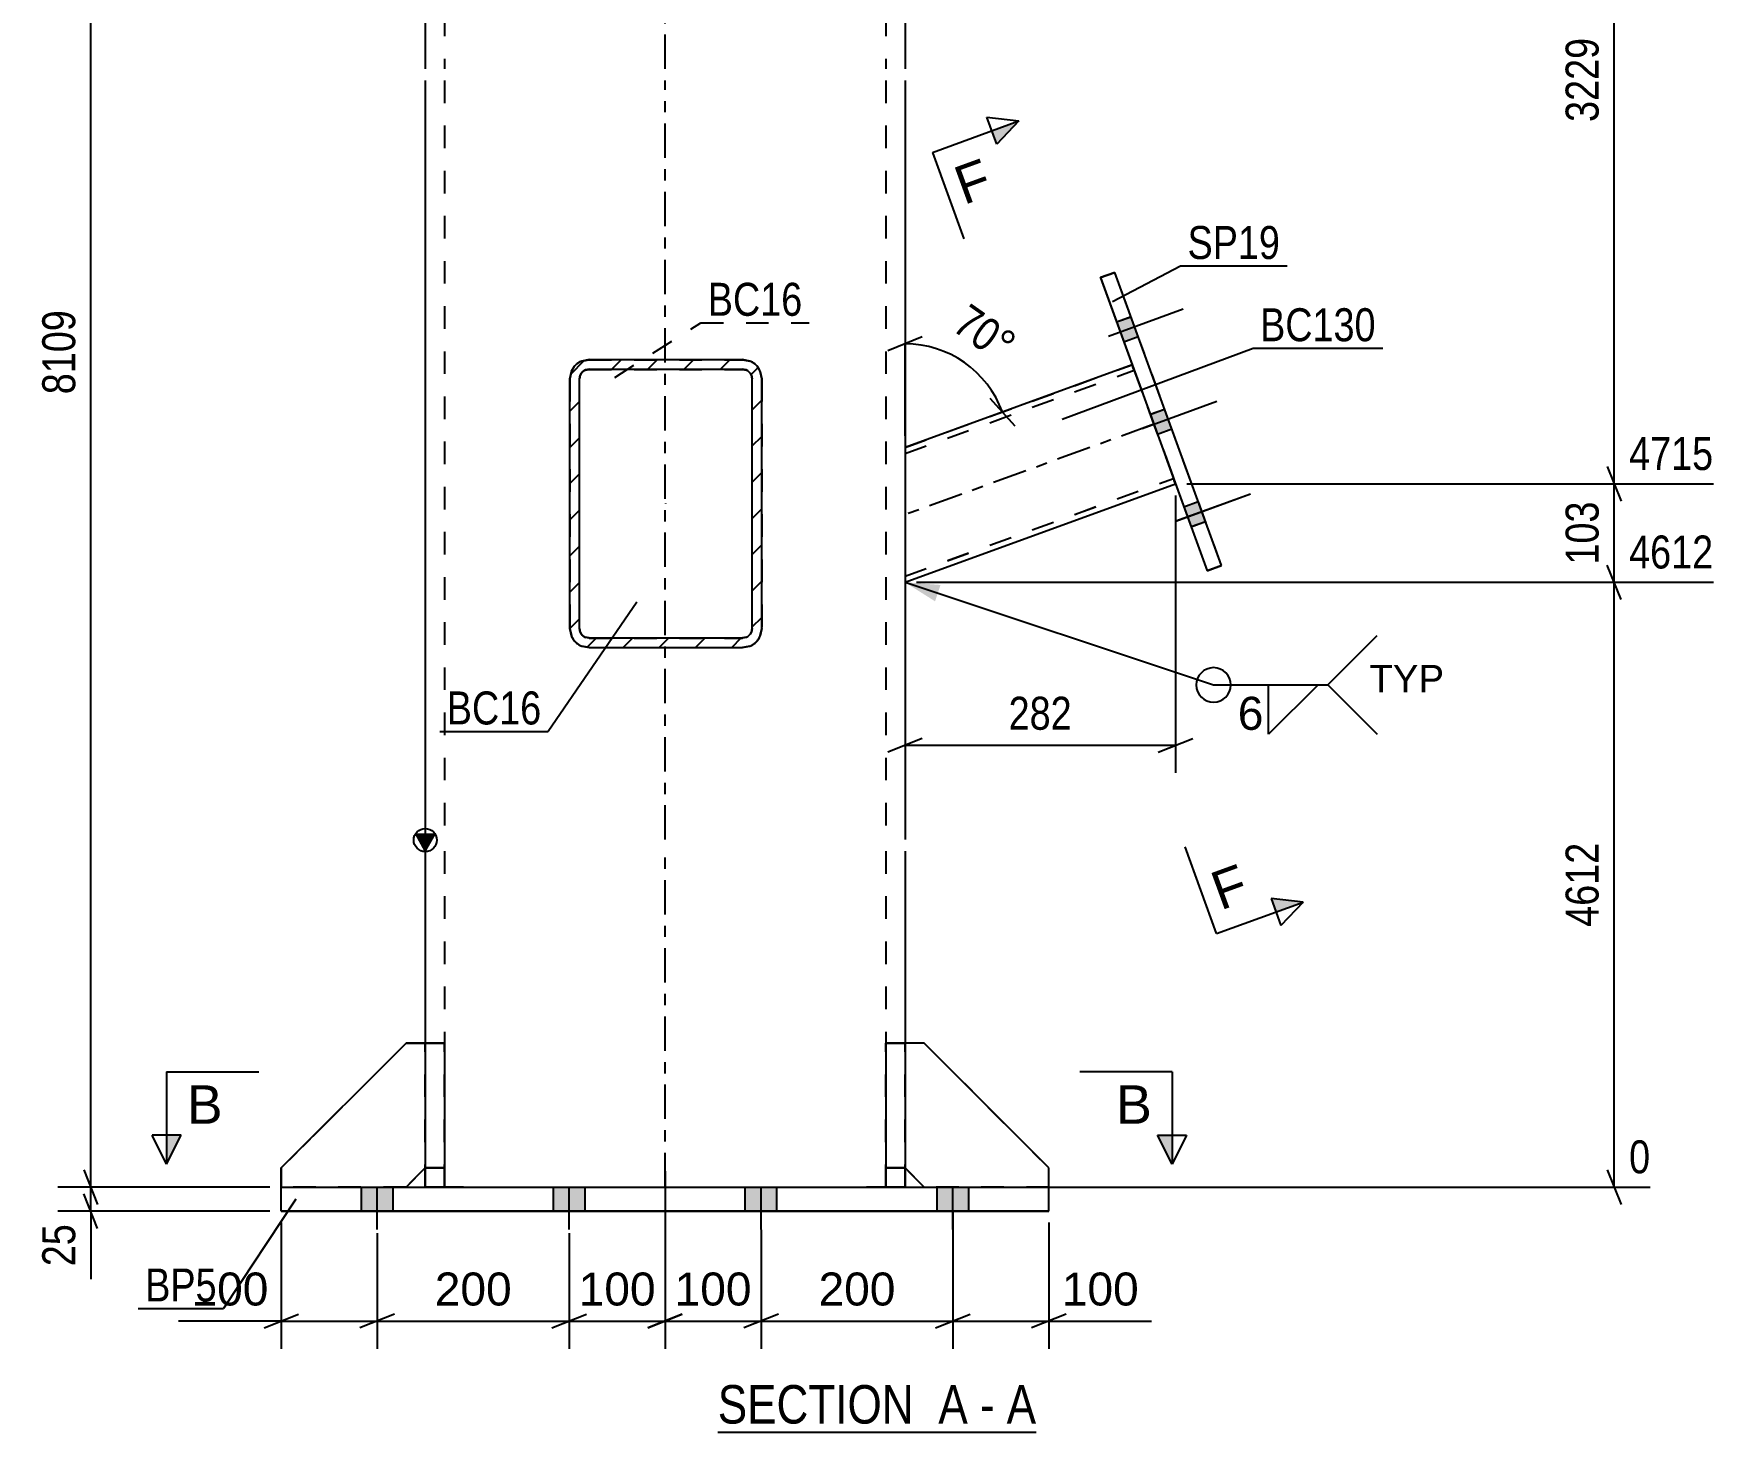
# Model space of a CAD drawing. Header units: millimetres. Extents: x -162 to 432, y -197 to 223.
# Drawn here: x 161.8 to 308.3, y -21.3 to 100.1 of the extents above; entities that cross this region are included whole.
import ezdxf

# ---------------------------------------------------------------- set-up
doc = ezdxf.new("R2010")
doc.units = ezdxf.units.MM
doc.linetypes.add('DXK_LINE_DOT2', pattern=[3.9198, 1.9599, -1.9599])
doc.linetypes.add('DXK_LINE_DOT3', pattern=[5.9187, 2.979, -0.9799, 0.9799, -0.9799])
doc.styles.add('Arial', font='ARIAL.TTF', dxfattribs={"height": 0.2})
doc.styles.add('Arial Narrow', font='ARIALN.TTF', dxfattribs={"height": 0.2})

# ---------------------------------------------------------------- blocks, each defined once
blk = doc.blocks.new('Unknown-284927994-17 - 2496')
at = {"color": 6, "linetype": 'Continuous'}
blk.add_line((221.23, -21.28), (248.88, -21.28), dxfattribs=at)
at = {"color": 0, "linetype": 'Continuous'}
for points in [[(239.34, -20.53), (239.34, -17.03), (221.23, -17.03), (221.23, -20.53)], [(242.95, -20.53), (242.95, -17.03), (240.39, -17.03), (240.39, -20.53)], [(245.27, -20.53), (245.27, -17.03), (244, -17.03), (244, -20.53)], [(248.88, -20.53), (248.88, -17.03), (246.32, -17.03), (246.32, -20.53)]]:
    blk.add_wipeout(points, dxfattribs=at)
at = {"color": 7, "linetype": 'Continuous', "style": 'Arial Narrow'}
for s, p in [('SECTION ', (221.23, -20.53)), ('A', (240.39, -20.53)), ('A', (246.32, -20.53)), ('-', (244, -20.53))]:
    blk.add_text(s, height=3.34, dxfattribs=at).set_placement(p)
blk = doc.blocks.new('Part-284927994-2654 - 2496')
at = {"color": 7, "linetype": 'DXK_LINE_DOT2'}
for p, q in [((210.05, 71.84), (209.41, 71.71)), ((210.05, 71.84), (223.38, 71.84)), ((210.05, 71.83), (210.05, 71.84)), ((223.38, 71.84), (223.38, 71.83)), ((224.02, 71.71), (223.38, 71.84)), ((208.51, 70.81), (208.38, 70.17)), ((209.22, 70.17), (209.28, 70.49)), ((209.28, 70.49), (209.28, 70.49)), ((209.73, 70.94), (210.05, 71)), ((210.05, 71), (210.05, 71)), ((210.05, 71), (223.38, 71)), ((223.38, 71), (223.38, 71)), ((223.38, 71), (223.7, 70.94)), ((224.15, 70.49), (224.15, 70.49)), ((224.15, 70.49), (224.22, 70.17)), ((225.05, 70.17), (224.92, 70.81)), ((208.38, 70.17), (208.38, 48.5)), ((209.22, 70.17), (209.22, 70.17)), ((209.22, 48.5), (209.22, 70.17)), ((224.22, 70.17), (224.22, 70.17)), ((224.22, 48.5), (224.22, 70.17)), ((225.05, 70.17), (225.05, 48.5)), ((208.38, 48.5), (208.51, 47.87)), ((209.22, 48.5), (209.22, 48.5)), ((209.28, 48.18), (209.22, 48.5)), ((224.22, 48.5), (224.15, 48.18)), ((224.22, 48.5), (224.22, 48.5)), ((224.92, 47.87), (225.05, 48.5)), ((208.51, 47.86), (208.51, 47.87)), ((209.41, 46.96), (210.05, 46.84)), ((210.05, 47.67), (209.73, 47.73)), ((210.05, 47.67), (210.05, 47.67)), ((210.05, 47.67), (223.38, 47.67)), ((223.7, 47.73), (223.38, 47.67)), ((223.38, 47.67), (223.38, 47.67)), ((223.38, 46.84), (224.02, 46.96)), ((224.92, 47.86), (224.92, 47.87)), ((210.05, 46.84), (223.38, 46.84)), ((210.05, 46.83), (210.05, 46.84)), ((223.38, 46.83), (223.38, 46.84))]:
    blk.add_line(p, q, dxfattribs=at)
at = {"color": 7, "linetype": 'DXK_LINE_DOT3'}
blk.add_line((216.72, 59.33), (216.72, 59.34), dxfattribs=at)
at = {"color": 7, "linetype": 'DXK_LINE_DOT2'}
for centre, radius, start, end in [((210.05, 70.17), 1.67, 112.5, 157.5), ((210.05, 70.17), 0.833, 112.5, 157.5), ((223.38, 70.17), 0.833, 22.5, 67.5), ((223.38, 70.17), 1.67, 22.5, 67.5), ((210.05, 48.5), 1.67, 202.5, 247.5), ((210.05, 48.5), 0.833, 202.5, 247.5), ((223.38, 48.5), 0.833, 292.5, 337.5), ((223.38, 48.5), 1.67, 292.5, 337.5)]:
    blk.add_arc(centre, radius, start, end, dxfattribs=at)
blk = doc.blocks.new('Part-284927994-2578 - 2496')
at = {"color": 2, "linetype": 'Continuous'}
for p, q in [((257.22, 71.4), (237.49, 64.22)), ((237.49, 52.51), (260.98, 61.06)), ((237.49, 52.51), (260.98, 61.06))]:
    blk.add_line(p, q, dxfattribs=at)
at = {"color": 7, "linetype": 'DXK_LINE_DOT2'}
for p, q in [((237.49, 64.22), (257.22, 71.4)), ((237.49, 63.69), (257.39, 70.93)), ((237.49, 63.69), (257.39, 70.93)), ((257.22, 71.4), (257.22, 71.4)), ((257.22, 71.4), (257.24, 71.33)), ((257.24, 71.33), (257.22, 71.4)), ((257.24, 71.33), (257.32, 71.13)), ((257.32, 71.12), (257.24, 71.33)), ((257.32, 71.13), (257.43, 70.82)), ((257.39, 70.93), (257.32, 71.12)), ((257.39, 70.93), (260.8, 61.57)), ((257.39, 70.93), (257.39, 70.93)), ((257.4, 70.9), (257.39, 70.93)), ((257.39, 70.93), (257.4, 70.89)), ((257.44, 70.79), (257.4, 70.9)), ((257.4, 70.89), (257.44, 70.79)), ((257.43, 70.82), (260.77, 61.64)), ((257.44, 70.79), (260.76, 61.67)), ((257.44, 70.79), (257.49, 70.64)), ((257.49, 70.64), (260.76, 61.67)), ((237.49, 64.22), (237.49, 52.51)), ((237.49, 53.04), (260.81, 61.53)), ((237.49, 53.05), (260.81, 61.53)), ((260.76, 61.67), (260.8, 61.57)), ((260.8, 61.57), (260.76, 61.67)), ((260.77, 61.64), (260.88, 61.34)), ((260.8, 61.57), (260.81, 61.53)), ((260.81, 61.53), (260.8, 61.57)), ((260.88, 61.34), (260.8, 61.57)), ((260.81, 61.53), (260.81, 61.53)), ((260.88, 61.34), (260.95, 61.14)), ((260.95, 61.13), (260.88, 61.34)), ((260.95, 61.14), (260.98, 61.06)), ((260.98, 61.06), (260.95, 61.13)), ((260.98, 61.06), (260.98, 61.06))]:
    blk.add_line(p, q, dxfattribs=at)
at = {"color": 7, "linetype": 'DXK_LINE_DOT3'}
blk.add_line((259.1, 66.23), (237.49, 58.37), dxfattribs=at)
blk = doc.blocks.new('Part-284927994-2519 - 2496')
at = {"linetype": 'Continuous'}
h = blk.add_hatch(dxfattribs=at)
h.set_pattern_fill('', scale=0.7, style=0, pattern_type=0)
h.set_pattern_definition([(45, (208.3834, 48.513), (-1.57154, 1.57154), [])])
h.paths.add_polyline_path([(208.38, 70.18), (208.38, 48.51), (208.51, 47.88), (208.87, 47.33), (209.41, 46.97), (210.05, 46.85), (223.38, 46.85), (224.02, 46.97), (224.56, 47.33), (224.92, 47.88), (225.05, 48.51), (225.05, 70.18), (224.92, 70.82), (224.56, 71.36), (224.02, 71.72), (223.38, 71.85), (210.05, 71.85), (209.41, 71.72), (208.87, 71.36), (208.51, 70.82)])
h.paths.add_polyline_path([(209.46, 70.77), (209.73, 70.95), (210.05, 71.01), (223.38, 71.01), (223.7, 70.95), (223.97, 70.77), (224.15, 70.5), (224.22, 70.18), (224.22, 48.51), (224.15, 48.19), (223.97, 47.92), (223.7, 47.74), (223.38, 47.68), (210.05, 47.68), (209.73, 47.74), (209.46, 47.92), (209.28, 48.19), (209.22, 48.51), (209.22, 70.18), (209.28, 70.5)])
at = {"color": 2, "linetype": 'Continuous'}
for p, q in [((210.05, 71.85), (209.41, 71.72)), ((210.05, 71.85), (223.38, 71.85)), ((224.02, 71.72), (223.38, 71.85)), ((208.51, 70.82), (208.38, 70.18)), ((209.22, 70.18), (209.28, 70.5)), ((210.05, 71.01), (209.73, 70.95)), ((209.73, 70.95), (210.05, 71.01)), ((210.05, 71.01), (210.05, 71.01)), ((210.05, 71.01), (223.38, 71.01)), ((210.05, 71.01), (223.38, 71.01)), ((223.38, 71.01), (223.38, 71.01)), ((223.7, 70.95), (223.38, 71.01)), ((223.38, 71.01), (223.7, 70.95)), ((224.15, 70.5), (224.22, 70.18)), ((225.05, 70.18), (224.92, 70.82)), ((208.38, 48.51), (208.38, 70.18)), ((209.22, 48.51), (209.22, 70.18)), ((224.22, 48.51), (224.22, 70.18)), ((225.05, 48.51), (225.05, 70.18)), ((208.38, 48.51), (208.51, 47.88)), ((209.28, 48.19), (209.22, 48.51)), ((224.22, 48.51), (224.15, 48.19)), ((224.92, 47.88), (225.05, 48.51)), ((210.05, 46.84), (209.41, 46.97)), ((209.41, 46.97), (210.05, 46.85)), ((210.05, 47.68), (209.73, 47.74)), ((210.05, 47.68), (223.38, 47.68)), ((223.7, 47.74), (223.38, 47.68)), ((224.02, 46.97), (223.38, 46.84)), ((223.38, 46.85), (224.02, 46.97)), ((210.05, 46.84), (210.05, 46.85)), ((210.05, 46.85), (223.38, 46.85)), ((210.05, 46.84), (223.38, 46.84)), ((223.38, 46.84), (223.38, 46.85))]:
    blk.add_line(p, q, dxfattribs=at)
at = {"color": 7, "linetype": 'DXK_LINE_DOT2'}
for p, q in [((209.41, 71.72), (210.05, 71.84)), ((210.05, 71.84), (210.05, 71.85)), ((210.05, 71.84), (223.38, 71.84)), ((223.38, 71.84), (223.38, 71.85)), ((223.38, 71.84), (224.02, 71.72)), ((208.38, 70.18), (208.51, 70.81)), ((209.28, 70.5), (209.22, 70.18)), ((209.28, 70.5), (209.28, 70.5)), ((224.15, 70.5), (224.15, 70.5)), ((224.22, 70.18), (224.15, 70.5)), ((224.92, 70.81), (225.05, 70.18)), ((208.38, 70.18), (208.38, 48.51)), ((209.22, 70.18), (209.22, 70.18)), ((209.22, 48.51), (209.22, 70.18)), ((224.22, 70.18), (224.22, 70.18)), ((224.22, 48.51), (224.22, 70.18)), ((225.05, 70.18), (225.05, 48.51)), ((208.51, 47.87), (208.38, 48.51)), ((209.22, 48.51), (209.22, 48.51)), ((209.22, 48.51), (209.28, 48.19)), ((224.15, 48.19), (224.22, 48.51)), ((224.22, 48.51), (224.22, 48.51)), ((225.05, 48.51), (224.92, 47.87)), ((225.05, 48.51), (225.05, 48.51)), ((208.51, 47.87), (208.51, 47.88)), ((209.73, 47.74), (210.05, 47.68)), ((210.05, 47.68), (210.05, 47.68)), ((210.05, 47.68), (223.38, 47.68)), ((223.38, 47.68), (223.7, 47.74)), ((223.38, 47.68), (223.38, 47.68)), ((224.92, 47.87), (224.92, 47.88))]:
    blk.add_line(p, q, dxfattribs=at)
at = {"color": 7, "linetype": 'DXK_LINE_DOT3'}
blk.add_line((216.72, 59.34), (216.72, 59.35), dxfattribs=at)
at = {"color": 7, "linetype": 'DXK_LINE_DOT2'}
for centre, radius, start, end in [((210.05, 70.18), 1.67, 112.5, 157.5), ((223.38, 70.18), 1.67, 22.5, 67.5), ((210.05, 48.51), 0.833, 202.5, 247.5), ((223.38, 48.51), 0.833, 292.5, 337.5)]:
    blk.add_arc(centre, radius, start, end, dxfattribs=at)
at = {"color": 2, "linetype": 'Continuous'}
for centre, radius, start, end in [((210.05, 70.18), 1.67, 112.5, 157.5), ((210.05, 70.18), 0.833, 112.5, 157.5), ((210.05, 70.18), 0.833, 112.5, 157.5), ((223.38, 70.18), 0.833, 22.5, 67.5), ((223.38, 70.18), 0.833, 22.5, 67.5), ((223.38, 70.18), 1.67, 22.5, 67.5), ((210.05, 48.51), 1.67, 202.5, 247.5), ((210.05, 48.51), 1.67, 202.5, 247.5), ((210.05, 48.51), 0.833, 202.5, 247.5), ((223.38, 48.51), 0.833, 292.5, 337.5), ((223.38, 48.51), 1.67, 292.5, 337.5), ((223.38, 48.51), 1.67, 292.5, 337.5)]:
    blk.add_arc(centre, radius, start, end, dxfattribs=at)
blk = doc.blocks.new('Part-284927994-2545 - 2496')
at = {"linetype": 'Continuous'}
blk.add_hatch(color=2, dxfattribs=at).paths.add_polyline_path([(195.82, 29.23), (195.02, 30.63), (196.62, 30.63)])
at = {"color": 2, "linetype": 'Continuous'}
for p, q in [((195.82, 145), (195.82, 97.08)), ((195.82, 145), (196.07, 145)), ((196.07, 145), (196.24, 145)), ((197.63, 145), (197.88, 145)), ((197.88, 145), (199.15, 145)), ((199.15, 145), (234.15, 145)), ((234.15, 145), (235.43, 145)), ((235.67, 145), (235.43, 145)), ((237.23, 145), (237.07, 145)), ((237.23, 145), (237.49, 145)), ((237.49, 145), (237.49, 97.08)), ((195.82, 96.08), (195.82, 30.17)), ((237.49, 96.08), (237.49, 30.17)), ((195.82, 29.23), (195.02, 30.63)), ((195.02, 30.63), (196.62, 30.63)), ((196.62, 30.63), (195.82, 29.23)), ((195.82, 29.17), (195.82, 12.5)), ((237.49, 29.17), (237.49, 12.5))]:
    blk.add_line(p, q, dxfattribs=at)
at = {"color": 7, "linetype": 'DXK_LINE_DOT2'}
for p, q in [((196.07, 144.99), (195.82, 144.99)), ((196.8, 144.99), (196.07, 144.99)), ((196.24, 145), (196.8, 145)), ((196.8, 145), (197.63, 145)), ((197.88, 144.99), (196.8, 144.99)), ((197.49, 145), (197.49, 97.08)), ((197.61, 145), (197.49, 145)), ((197.49, 144.99), (197.61, 144.99)), ((197.98, 145), (197.61, 145)), ((197.61, 144.99), (197.98, 144.99)), ((199.15, 144.99), (197.88, 144.99)), ((198.52, 145), (197.98, 145)), ((197.98, 144.99), (198.52, 144.99)), ((199.15, 145), (198.52, 145)), ((198.52, 144.99), (199.15, 144.99)), ((199.15, 145), (234.15, 145)), ((199.15, 144.99), (234.15, 144.99)), ((199.15, 144.99), (234.15, 144.99)), ((234.79, 145), (234.15, 145)), ((234.15, 144.99), (234.79, 144.99)), ((235.43, 144.99), (234.15, 144.99)), ((235.33, 145), (234.79, 145)), ((234.79, 144.99), (235.33, 144.99)), ((235.69, 145), (235.33, 145)), ((235.33, 144.99), (235.69, 144.99)), ((236.51, 144.99), (235.43, 144.99)), ((236.51, 145), (235.67, 145)), ((235.82, 145), (235.69, 145)), ((235.69, 144.99), (235.82, 144.99)), ((235.82, 145), (235.82, 97.08)), ((237.07, 145), (236.51, 145)), ((237.23, 144.99), (236.51, 144.99)), ((237.49, 144.99), (237.23, 144.99)), ((197.49, 96.08), (197.49, 30.17)), ((235.82, 96.08), (235.82, 30.17)), ((197.49, 29.17), (197.49, -0.01)), ((235.82, 29.17), (235.82, -0.01)), ((195.82, 12.5), (195.82, -0.01)), ((237.49, 12.5), (237.49, -0.01)), ((199.15, 0), (197.88, 0)), ((199.15, 0), (234.15, 0)), ((235.43, 0), (234.15, 0)), ((195.82, -0.01), (195.82, 0)), ((196.07, 0), (195.82, 0)), ((195.82, -0.01), (196.07, -0.01)), ((196.8, 0), (196.07, 0)), ((196.07, -0.01), (196.8, -0.01)), ((197.88, 0), (196.8, 0)), ((196.8, -0.01), (197.88, -0.01)), ((197.49, -0.01), (197.49, 0)), ((197.49, 0), (197.61, 0)), ((197.61, -0.01), (197.49, -0.01)), ((197.61, 0), (197.98, 0)), ((197.98, -0.01), (197.61, -0.01)), ((197.88, -0.01), (199.15, -0.01)), ((197.98, 0), (198.52, 0)), ((198.52, -0.01), (197.98, -0.01)), ((198.52, 0), (199.15, 0)), ((199.15, -0.01), (198.52, -0.01)), ((199.15, 0), (234.15, 0)), ((199.15, -0.01), (234.15, -0.01)), ((199.15, -0.01), (234.15, -0.01)), ((234.15, 0), (234.79, 0)), ((234.79, -0.01), (234.15, -0.01)), ((234.15, -0.01), (235.43, -0.01)), ((234.79, 0), (235.33, 0)), ((235.33, -0.01), (234.79, -0.01)), ((235.33, 0), (235.69, 0)), ((235.69, -0.01), (235.33, -0.01)), ((236.51, 0), (235.43, 0)), ((235.43, -0.01), (236.51, -0.01)), ((235.69, 0), (235.82, 0)), ((235.82, -0.01), (235.69, -0.01)), ((235.82, -0.01), (235.82, 0)), ((237.23, 0), (236.51, 0)), ((236.51, -0.01), (237.23, -0.01)), ((237.49, 0), (237.23, 0)), ((237.23, -0.01), (237.49, -0.01)), ((237.49, -0.01), (237.49, 0))]:
    blk.add_line(p, q, dxfattribs=at)
at = {"color": 7, "linetype": 'DXK_LINE_DOT3'}
for p, q in [((216.65, 97.08), (216.65, 145)), ((216.65, 30.17), (216.65, 96.08)), ((216.65, 0), (216.65, 29.17))]:
    blk.add_line(p, q, dxfattribs=at)
at = {"color": 2, "linetype": 'Continuous'}
blk.add_circle((195.82, 30.13), 1, dxfattribs=at)
blk = doc.blocks.new('Part-284927994-2521 - 2496')
at = {"color": 2, "linetype": 'Continuous'}
for p, q in [((235.82, 12.5), (235.82, 12.5)), ((237.49, 12.5), (235.82, 12.5)), ((235.82, 12.5), (235.82, 0)), ((237.49, 12.5), (237.49, 12.5)), ((237.49, 12.5), (237.49, 0)), ((237.49, 1.67), (235.82, 1.67)), ((235.82, 0), (237.49, 0))]:
    blk.add_line(p, q, dxfattribs=at)
at = {"color": 7, "linetype": 'DXK_LINE_DOT2'}
for p, q in [((235.82, 12.5), (237.49, 12.5)), ((235.82, 1.67), (237.49, 1.67)), ((235.82, 1.67), (235.82, 0)), ((237.49, 1.67), (237.49, 0)), ((237.49, 0), (235.82, 0)), ((235.82, 0), (235.82, 0)), ((237.49, 0), (237.49, 0))]:
    blk.add_line(p, q, dxfattribs=at)
blk = doc.blocks.new('Part-284927994-2588 - 2496')
at = {"color": 2, "linetype": 'Continuous'}
for p, q in [((195.82, 12.5), (195.82, 12.5)), ((197.49, 12.5), (195.82, 12.5)), ((195.82, 12.5), (195.82, 0)), ((197.49, 12.5), (197.49, 12.5)), ((197.49, 12.5), (197.49, 0)), ((197.49, 1.67), (195.82, 1.67)), ((195.82, 0), (197.49, 0))]:
    blk.add_line(p, q, dxfattribs=at)
at = {"color": 7, "linetype": 'DXK_LINE_DOT2'}
for p, q in [((195.82, 12.5), (197.49, 12.5)), ((195.82, 1.67), (197.49, 1.67)), ((195.82, 1.67), (195.82, 0)), ((197.49, 1.67), (197.49, 0)), ((197.49, 0), (195.82, 0)), ((195.82, 0), (195.82, 0)), ((197.49, 0), (197.49, 0))]:
    blk.add_line(p, q, dxfattribs=at)
blk = doc.blocks.new('Part-284927994-2550 - 2496')
at = {"color": 2, "linetype": 'Continuous'}
for p, q in [((183.32, -2.09), (183.32, 0)), ((183.32, 0), (249.99, 0)), ((249.99, -2.09), (249.99, 0)), ((183.32, -2.08), (183.32, -2.09)), ((249.99, -2.08), (183.32, -2.08)), ((183.32, -2.09), (249.99, -2.09)), ((249.99, -2.08), (249.99, -2.09))]:
    blk.add_line(p, q, dxfattribs=at)
at = {"color": 7, "linetype": 'DXK_LINE_DOT2'}
blk.add_line((183.32, -0.01), (249.99, -0.01), dxfattribs=at)
blk = doc.blocks.new('Part-284927994-2551 - 2496')
at = {"color": 7, "linetype": 'DXK_LINE_DOT2'}
for p, q in [((195.82, -0.01), (195.82, 12.49)), ((197.49, 12.49), (195.82, 12.49)), ((195.82, 12.49), (197.49, 12.49)), ((197.49, -0.01), (197.49, 12.49)), ((195.82, 1.66), (197.49, 1.66)), ((197.49, 1.66), (195.82, 1.66)), ((195.82, -0.01), (195.82, -0.01)), ((195.82, -0.01), (197.49, -0.01)), ((195.82, -0.01), (197.49, -0.01)), ((197.49, -0.01), (197.49, -0.01))]:
    blk.add_line(p, q, dxfattribs=at)
blk = doc.blocks.new('Part-284927994-2558 - 2496')
at = {"color": 2, "linetype": 'Continuous'}
for p, q in [((255.72, 79.42), (254.47, 78.96)), ((264.98, 53.97), (255.72, 79.42)), ((254.47, 78.96), (263.73, 53.51)), ((254.47, 78.96), (254.47, 78.95)), ((254.47, 78.95), (254.47, 78.96)), ((254.47, 78.95), (257.22, 71.4)), ((260.98, 61.06), (263.73, 53.5)), ((263.73, 53.51), (264.98, 53.97)), ((264.98, 53.96), (263.73, 53.5)), ((263.73, 53.51), (263.73, 53.5)), ((264.98, 53.97), (264.98, 53.96)), ((264.98, 53.96), (264.98, 53.97))]:
    blk.add_line(p, q, dxfattribs=at)
at = {"color": 7, "linetype": 'DXK_LINE_DOT2'}
for p, q in [((254.47, 78.96), (255.72, 79.41)), ((255.72, 79.41), (255.72, 79.42)), ((264.98, 53.97), (255.72, 79.41)), ((257.22, 71.4), (260.98, 61.06))]:
    blk.add_line(p, q, dxfattribs=at)
blk = doc.blocks.new('Part-284927994-2585 - 2496')
at = {"color": 7, "linetype": 'DXK_LINE_DOT2'}
for p, q in [((183.32, 1.66), (194.15, 12.49)), ((194.15, 12.49), (183.32, 1.66)), ((194.15, 12.49), (195.82, 12.49)), ((194.15, 12.49), (194.15, 12.49)), ((195.82, 12.49), (194.15, 12.49)), ((195.82, 12.49), (195.82, 1.66)), ((183.32, -0.01), (183.32, 1.66)), ((195.82, 1.66), (194.15, -0.01)), ((194.15, -0.01), (194.16, 0)), ((194.15, -0.01), (183.32, -0.01)), ((183.32, -0.01), (194.15, -0.01)), ((194.15, -0.01), (194.15, -0.01))]:
    blk.add_line(p, q, dxfattribs=at)
at = {"color": 2, "linetype": 'Continuous'}
blk.add_line((194.16, 0), (195.82, 1.66), dxfattribs=at)
blk = doc.blocks.new('Part-284927994-2586 - 2496')
at = {"color": 7, "linetype": 'DXK_LINE_DOT2'}
for p, q in [((235.82, -0.01), (235.82, 12.49)), ((237.49, 12.49), (235.82, 12.49)), ((237.49, 12.49), (235.82, 12.49)), ((237.49, -0.01), (237.49, 12.49)), ((237.49, 1.66), (235.82, 1.66)), ((237.49, 1.66), (235.82, 1.66)), ((235.82, -0.01), (235.82, -0.01)), ((235.82, -0.01), (237.49, -0.01)), ((235.82, -0.01), (237.49, -0.01)), ((237.49, -0.01), (237.49, -0.01))]:
    blk.add_line(p, q, dxfattribs=at)
blk = doc.blocks.new('Part-284927994-2587 - 2496')
at = {"color": 7, "linetype": 'DXK_LINE_DOT2'}
for p, q in [((239.15, 12.49), (237.49, 12.49)), ((237.49, 12.49), (237.49, 1.66)), ((239.15, 12.49), (237.49, 12.49)), ((249.99, 1.66), (239.15, 12.49)), ((239.15, 12.49), (239.15, 12.49)), ((239.15, 12.49), (249.99, 1.66)), ((239.15, -0.01), (237.49, 1.66)), ((249.99, -0.01), (249.99, 1.66)), ((239.15, -0.01), (239.14, 0)), ((249.99, -0.01), (249.99, 0)), ((239.15, -0.01), (249.99, -0.01)), ((239.15, -0.01), (239.15, -0.01)), ((239.15, -0.01), (249.99, -0.01))]:
    blk.add_line(p, q, dxfattribs=at)
at = {"color": 2, "linetype": 'Continuous'}
blk.add_line((239.14, 0), (237.49, 1.66), dxfattribs=at)
blk = doc.blocks.new('Part-284927994-2589 - 2496')
at = {"color": 2, "linetype": 'Continuous'}
for p, q in [((194.15, 12.5), (183.32, 1.67)), ((194.15, 12.5), (194.15, 12.5)), ((195.82, 12.5), (194.15, 12.5)), ((183.32, 1.67), (183.32, 1.67)), ((183.32, 1.67), (183.32, 0)), ((194.16, 0), (195.82, 1.67))]:
    blk.add_line(p, q, dxfattribs=at)
at = {"color": 7, "linetype": 'DXK_LINE_DOT2'}
for p, q in [((183.32, 1.67), (194.15, 12.5)), ((194.15, 12.5), (195.82, 12.5)), ((195.82, 12.5), (195.82, 1.67)), ((195.82, 1.67), (194.15, 0)), ((183.32, 0), (194.15, 0)), ((183.32, 0), (183.32, 0)), ((194.15, 0), (194.15, 0)), ((194.15, 0), (194.16, 0)), ((194.15, 0), (183.32, 0))]:
    blk.add_line(p, q, dxfattribs=at)
blk = doc.blocks.new('Bolt-284927994-2596 - 2496')
at = {"linetype": 'Continuous'}
for points in [[(190.28, -2.08), (193.03, -2.08), (193.03, 0), (190.28, 0)], [(206.95, -2.08), (209.7, -2.08), (209.7, 0), (206.95, 0)], [(223.61, -2.08), (226.36, -2.08), (226.36, 0), (223.61, 0)], [(240.28, -2.08), (243.03, -2.08), (243.03, 0), (240.28, 0)], [(190.28, -2.09), (193.03, -2.09), (193.03, 0), (190.28, 0)], [(190.28, -2.09), (193.03, -2.09), (193.03, -0.01), (190.28, -0.01)], [(190.28, -2.09), (193.03, -2.09), (193.03, -0.01), (190.28, -0.01)], [(206.95, -2.09), (209.7, -2.09), (209.7, -0.01), (206.95, -0.01)], [(223.61, -2.09), (226.36, -2.09), (226.36, -0.01), (223.61, -0.01)], [(240.28, -2.09), (243.03, -2.09), (243.03, 0), (240.28, 0)], [(240.28, -2.09), (243.03, -2.09), (243.03, -0.01), (240.28, -0.01)], [(240.28, -2.09), (243.03, -2.09), (243.03, -0.01), (240.28, -0.01)]]:
    blk.add_hatch(color=1, dxfattribs=at).paths.add_polyline_path(points)
at = {"color": 1, "linetype": 'Continuous'}
for p, q in [((190.28, -2.08), (190.28, 0)), ((191.65, -3.67), (191.65, 0)), ((193.03, -2.08), (193.03, 0)), ((206.95, -2.08), (206.95, 0)), ((208.32, -3.67), (208.32, 0)), ((209.7, -2.08), (209.7, 0)), ((223.61, -2.08), (223.61, 0)), ((224.99, -3.67), (224.99, 0)), ((226.36, -2.08), (226.36, 0)), ((240.28, -2.08), (240.28, 0)), ((241.65, -3.67), (241.65, 0)), ((243.03, -2.08), (243.03, 0)), ((190.28, -2.09), (190.28, 0)), ((190.28, -2.09), (190.28, -0.01)), ((190.28, -2.09), (190.28, -0.01)), ((191.65, -3.67), (191.65, 0)), ((191.65, -3.68), (191.65, -0.01)), ((191.65, -3.67), (191.65, -0.01)), ((193.03, -2.09), (193.03, 0)), ((193.03, -2.09), (193.03, -0.01)), ((193.03, -2.09), (193.03, -0.01)), ((206.95, -2.09), (206.95, -0.01)), ((208.32, -3.68), (208.32, -0.01)), ((209.7, -2.09), (209.7, -0.01)), ((223.61, -2.09), (223.61, -0.01)), ((224.99, -3.68), (224.99, -0.01)), ((226.36, -2.09), (226.36, -0.01)), ((240.28, -2.09), (240.28, 0)), ((240.28, -2.09), (240.28, -0.01)), ((240.28, -2.09), (240.28, -0.01)), ((241.65, -3.67), (241.65, 0)), ((241.65, -3.68), (241.65, -0.01)), ((241.65, -3.67), (241.65, -0.01)), ((243.03, -2.09), (243.03, 0)), ((243.03, -2.09), (243.03, -0.01)), ((243.03, -2.09), (243.03, -0.01))]:
    blk.add_line(p, q, dxfattribs=at)
blk = doc.blocks.new('Bolt-284927994-2597 - 2496')
at = {"linetype": 'Continuous'}
for points in [[(255.86, 75.12), (256.49, 73.4), (257.74, 73.85), (257.12, 75.58)], [(255.86, 75.12), (256.49, 73.4), (257.74, 73.85), (257.12, 75.58)], [(255.86, 75.12), (256.49, 73.4), (257.74, 73.85), (257.12, 75.57)], [(258.78, 67.09), (259.41, 65.37), (260.66, 65.83), (260.04, 67.55)], [(258.78, 67.1), (259.41, 65.37), (260.66, 65.83), (260.04, 67.55)], [(261.71, 59.07), (262.33, 57.34), (263.59, 57.8), (262.96, 59.52)], [(261.71, 59.07), (262.33, 57.34), (263.59, 57.8), (262.96, 59.52)], [(261.71, 59.07), (262.33, 57.35), (263.59, 57.8), (262.96, 59.52)]]:
    blk.add_hatch(color=1, dxfattribs=at).paths.add_polyline_path(points)
at = {"color": 1, "linetype": 'Continuous'}
for p, q in [((255.16, 73.89), (261.66, 76.26)), ((255.16, 73.89), (261.66, 76.25)), ((255.16, 73.89), (261.66, 76.25)), ((255.86, 75.12), (257.12, 75.58)), ((255.86, 75.12), (257.12, 75.58)), ((255.86, 75.12), (257.12, 75.57)), ((256.49, 73.4), (257.74, 73.85)), ((256.49, 73.4), (257.74, 73.85)), ((256.49, 73.4), (257.74, 73.85)), ((258.08, 65.86), (264.58, 68.23)), ((258.08, 65.86), (264.58, 68.23)), ((258.78, 67.09), (260.04, 67.55)), ((258.78, 67.1), (260.04, 67.55)), ((259.41, 65.37), (260.66, 65.83)), ((259.41, 65.37), (260.66, 65.83)), ((261, 57.83), (267.5, 60.2)), ((261, 57.84), (267.5, 60.2)), ((261, 57.84), (267.5, 60.2)), ((261.71, 59.07), (262.96, 59.52)), ((261.71, 59.07), (262.96, 59.52)), ((261.71, 59.07), (262.96, 59.52)), ((262.33, 57.34), (263.59, 57.8)), ((262.33, 57.34), (263.59, 57.8)), ((262.33, 57.35), (263.59, 57.8))]:
    blk.add_line(p, q, dxfattribs=at)
blk = doc.blocks.new('Part-284927994-2655 - 2496')
at = {"color": 2, "linetype": 'Continuous'}
for p, q in [((239.15, 12.5), (237.49, 12.5)), ((249.99, 1.67), (239.15, 12.5)), ((239.15, 12.5), (239.15, 12.5)), ((239.15, 0), (237.49, 1.67)), ((249.99, 0), (249.99, 1.67))]:
    blk.add_line(p, q, dxfattribs=at)
at = {"color": 7, "linetype": 'DXK_LINE_DOT2'}
for p, q in [((237.49, 12.5), (237.49, 1.67)), ((239.15, 12.5), (237.49, 12.5)), ((239.15, 12.5), (249.99, 1.67)), ((239.15, 0), (237.49, 1.67)), ((239.15, 0), (239.15, 0)), ((239.15, 0), (249.99, 0)), ((239.15, 0), (239.15, 0)), ((249.99, 0), (249.99, 0)), ((249.99, 0), (249.99, 0)), ((249.99, 0), (249.99, 0)), ((249.99, 0), (239.15, 0))]:
    blk.add_line(p, q, dxfattribs=at)
blk = doc.blocks.new('StraightDimension-284927994-2743 - 2496')
at = {"color": 7, "linetype": 'Continuous'}
for p, q in [((183.32, -3.08), (183.32, -14.03)), ((191.65, -3.99), (191.65, -14.03)), ((183.32, -11.63), (174.4, -11.63)), ((183.32, -11.63), (174.4, -11.63)), ((181.82, -12.23), (184.82, -11.03)), ((183.32, -11.63), (191.65, -11.63)), ((193.15, -11.03), (190.15, -12.23))]:
    blk.add_line(p, q, dxfattribs=at)
at = {"color": 0}
blk.add_wipeout([(182.8, -10.88), (182.8, -6.68), (174.92, -6.68), (174.92, -10.88)], dxfattribs=at)
at = {"color": 3, "style": 'Arial'}
blk.add_text('100', height=2.865, dxfattribs=at).set_placement((175.52, -10.28))
blk = doc.blocks.new('AngleDimension-284927994-2720 - 2496')
at = {"color": 7, "linetype": 'Continuous'}
for p, q in [((238.99, 73.82), (235.99, 72.62)), ((237.49, 65.22), (237.49, 73.22)), ((237.49, 73.22), (237.49, 64.22)), ((244.87, 68.5), (247.02, 66.09)), ((245.94, 67.29), (237.49, 64.22))]:
    blk.add_line(p, q, dxfattribs=at)
blk.add_arc((237.49, 64.22), 9, 20, 90, dxfattribs=at)
at = {"color": 0}
blk.add_wipeout([(245.91, 70.62), (248.32, 74.06), (243.03, 77.77), (240.62, 74.33)], dxfattribs=at)
at = {"color": 3, "style": 'Arial Narrow'}
blk.add_text('70°', height=2.863, rotation=-35.002, dxfattribs=at).set_placement((241.46, 74.47))
blk = doc.blocks.new('StraightDimension-284927994-8347 - 2496')
at = {"color": 7, "linetype": 'Continuous'}
for p, q in [((298.48, 62.56), (299.68, 59.56)), ((261.98, 61.06), (307.7, 61.06)), ((299.08, 52.51), (299.08, 61.06)), ((299.68, 51.01), (298.48, 54.01)), ((238.49, 52.51), (307.7, 52.51))]:
    blk.add_line(p, q, dxfattribs=at)
at = {"color": 0, "linetype": 'Continuous'}
blk.add_wipeout([(308.3, 61.66), (308.3, 65.86), (299.78, 65.86), (299.78, 61.66)], dxfattribs=at)
at = {"color": 0}
blk.add_wipeout([(298.33, 60.13), (294.13, 60.13), (294.13, 53.45), (298.33, 53.45)], dxfattribs=at)
at = {"color": 3, "linetype": 'Continuous', "style": 'Arial Narrow'}
blk.add_text('4715', height=2.863, dxfattribs=at).set_placement((300.38, 62.26))
at = {"color": 3, "style": 'Arial Narrow'}
blk.add_text('103', height=2.863, rotation=90.0002, dxfattribs=at).set_placement((297.73, 54.05))
blk = doc.blocks.new('StraightDimension-284927994-2815 - 2496')
at = {"color": 7, "linetype": 'Continuous'}
for p, q in [((260.98, 60.06), (260.98, 35.96)), ((237.49, 51.51), (237.49, 35.96)), ((238.99, 38.96), (235.99, 37.76)), ((237.49, 38.36), (260.98, 38.36)), ((259.48, 37.76), (262.48, 38.96))]:
    blk.add_line(p, q, dxfattribs=at)
at = {"color": 0}
blk.add_wipeout([(252.58, 39.11), (252.58, 43.31), (245.89, 43.31), (245.89, 39.11)], dxfattribs=at)
at = {"color": 3, "style": 'Arial Narrow'}
blk.add_text('282', height=2.863, dxfattribs=at).set_placement((246.49, 39.71))
blk = doc.blocks.new('StraightDimension-284927994-2751 - 2496')
at = {"color": 7, "linetype": 'Continuous'}
for p, q in [((216.65, 1.38), (216.65, -14.03)), ((224.99, -3.71), (224.99, -14.03)), ((215.15, -12.23), (218.15, -11.03)), ((216.65, -11.63), (224.99, -11.63)), ((226.49, -11.03), (223.49, -12.23))]:
    blk.add_line(p, q, dxfattribs=at)
at = {"color": 0}
blk.add_wipeout([(224.76, -10.88), (224.76, -6.68), (216.88, -6.68), (216.88, -10.88)], dxfattribs=at)
at = {"color": 3, "style": 'Arial'}
blk.add_text('100', height=2.865, dxfattribs=at).set_placement((217.48, -10.28))
blk = doc.blocks.new('StraightDimension-284927994-2746 - 2496')
at = {"color": 7, "linetype": 'Continuous'}
for p, q in [((191.65, -3.99), (191.65, -14.03)), ((208.32, -3.99), (208.32, -14.03)), ((193.15, -11.03), (190.15, -12.23)), ((191.65, -11.63), (208.32, -11.63)), ((206.82, -12.23), (209.82, -11.03))]:
    blk.add_line(p, q, dxfattribs=at)
at = {"color": 0}
blk.add_wipeout([(203.92, -10.88), (203.92, -6.68), (196.05, -6.68), (196.05, -10.88)], dxfattribs=at)
at = {"color": 3, "style": 'Arial'}
blk.add_text('200', height=2.865, dxfattribs=at).set_placement((196.65, -10.28))
blk = doc.blocks.new('StraightDimension-284927994-2755 - 2496')
at = {"color": 7, "linetype": 'Continuous'}
for p, q in [((241.65, -2.05), (241.65, -14.03)), ((224.99, -3.71), (224.99, -14.03)), ((226.49, -11.03), (223.49, -12.23)), ((224.99, -11.63), (241.65, -11.63)), ((240.15, -12.23), (243.15, -11.03))]:
    blk.add_line(p, q, dxfattribs=at)
at = {"color": 0}
blk.add_wipeout([(237.26, -10.88), (237.26, -6.68), (229.38, -6.68), (229.38, -10.88)], dxfattribs=at)
at = {"color": 3, "style": 'Arial'}
blk.add_text('200', height=2.865, dxfattribs=at).set_placement((229.98, -10.28))
blk = doc.blocks.new('StraightDimension-284927994-2724 - 2496')
at = {"color": 7, "linetype": 'Continuous'}
for p, q in [((166.17, 1.49), (167.37, -1.51)), ((182.32, -0.01), (163.92, -0.01)), ((167.37, -3.59), (166.17, -0.59)), ((166.77, -2.09), (166.77, -0.01)), ((182.32, -2.09), (163.92, -2.09)), ((166.77, -2.09), (166.77, -8)), ((166.77, -2.09), (166.77, -8))]:
    blk.add_line(p, q, dxfattribs=at)
at = {"color": 0}
blk.add_wipeout([(166.02, -2.62), (161.82, -2.62), (161.82, -7.47), (166.02, -7.47)], dxfattribs=at)
at = {"color": 3, "style": 'Arial Narrow'}
blk.add_text('25', height=2.863, rotation=90.0002, dxfattribs=at).set_placement((165.42, -6.87))
blk = doc.blocks.new('StraightDimension-284927994-2747 - 2496')
at = {"color": 7, "linetype": 'Continuous'}
for p, q in [((216.65, 1.38), (216.65, -14.03)), ((208.32, -3.99), (208.32, -14.03)), ((206.82, -12.23), (209.82, -11.03)), ((208.32, -11.63), (216.65, -11.63)), ((218.15, -11.03), (215.15, -12.23))]:
    blk.add_line(p, q, dxfattribs=at)
at = {"color": 0}
blk.add_wipeout([(216.42, -10.88), (216.42, -6.68), (208.55, -6.68), (208.55, -10.88)], dxfattribs=at)
at = {"color": 3, "style": 'Arial'}
blk.add_text('100', height=2.865, dxfattribs=at).set_placement((209.15, -10.28))
blk = doc.blocks.new('StraightDimension-284927994-2759 - 2496')
at = {"color": 7, "linetype": 'Continuous'}
for p, q in [((241.65, -2.05), (241.65, -14.03)), ((249.99, -3.08), (249.99, -14.03)), ((240.15, -12.23), (243.15, -11.03)), ((241.65, -11.63), (249.99, -11.63)), ((251.49, -11.03), (248.49, -12.23)), ((249.99, -11.63), (258.91, -11.63)), ((249.99, -11.63), (258.91, -11.63))]:
    blk.add_line(p, q, dxfattribs=at)
at = {"color": 0}
blk.add_wipeout([(258.38, -10.88), (258.38, -6.68), (250.51, -6.68), (250.51, -10.88)], dxfattribs=at)
at = {"color": 3, "style": 'Arial'}
blk.add_text('100', height=2.865, dxfattribs=at).set_placement((251.11, -10.28))
blk = doc.blocks.new('StraightDimension-284927994-2730 - 2496')
at = {"color": 7, "linetype": 'Continuous'}
for p, q in [((167.37, 143.5), (166.17, 146.5)), ((194.82, 145), (163.92, 145)), ((166.77, -0.01), (166.77, 145)), ((166.17, 1.49), (167.37, -1.51)), ((182.32, -0.01), (163.92, -0.01))]:
    blk.add_line(p, q, dxfattribs=at)
at = {"color": 0}
blk.add_wipeout([(166.02, 76.75), (161.82, 76.75), (161.82, 68.24), (166.02, 68.24)], dxfattribs=at)
at = {"color": 3, "style": 'Arial Narrow'}
blk.add_text('8109', height=2.863, rotation=90.0002, dxfattribs=at).set_placement((165.42, 68.84))
blk = doc.blocks.new('StraightDimension-284927994-8346 - 2496')
at = {"color": 7, "linetype": 'Continuous'}
for p, q in [((299.68, 129.71), (298.48, 132.71)), ((238.49, 131.21), (307.7, 131.21)), ((299.08, 61.06), (299.08, 131.21)), ((298.48, 62.56), (299.68, 59.56)), ((261.98, 61.06), (307.7, 61.06))]:
    blk.add_line(p, q, dxfattribs=at)
at = {"color": 0}
blk.add_wipeout([(298.33, 100.39), (294.13, 100.39), (294.13, 91.88), (298.33, 91.88)], dxfattribs=at)
at = {"color": 3, "style": 'Arial Narrow'}
blk.add_text('3229', height=2.863, rotation=90.0002, dxfattribs=at).set_placement((297.73, 92.48))
at = {"color": 0, "linetype": 'Continuous'}
blk.add_wipeout([(308.3, 131.81), (308.3, 136.01), (299.78, 136.01), (299.78, 131.81)], dxfattribs=at)
at = {"color": 3, "linetype": 'Continuous', "style": 'Arial Narrow'}
blk.add_text('7943', height=2.863, dxfattribs=at).set_placement((300.38, 132.41))
blk = doc.blocks.new('StraightDimension-284927994-8348 - 2496')
at = {"color": 7, "linetype": 'Continuous'}
for p, q in [((299.68, 51.01), (298.48, 54.01)), ((238.49, 52.51), (307.7, 52.51)), ((299.08, 0), (299.08, 52.51)), ((298.48, 1.5), (299.68, -1.5)), ((238.49, 0), (302.21, 0))]:
    blk.add_line(p, q, dxfattribs=at)
at = {"color": 0}
blk.add_wipeout([(298.33, 30.51), (294.13, 30.51), (294.13, 22), (298.33, 22)], dxfattribs=at)
at = {"color": 3, "style": 'Arial Narrow'}
blk.add_text('4612', height=2.863, rotation=90.0002, dxfattribs=at).set_placement((297.73, 22.6))
at = {"color": 0, "linetype": 'Continuous'}
for points in [[(308.3, 53.11), (308.3, 57.31), (299.78, 57.31), (299.78, 53.11)], [(302.81, 0.6), (302.81, 4.8), (299.78, 4.8), (299.78, 0.6)]]:
    blk.add_wipeout(points, dxfattribs=at)
at = {"color": 3, "linetype": 'Continuous', "style": 'Arial Narrow'}
for s, height, p in [('4612', 2.863, (300.38, 53.71)), ('0', 2.86, (300.38, 1.2))]:
    blk.add_text(s, height=height, dxfattribs=at).set_placement(p)
blk = doc.blocks.new('Mark-284927994-2546 - 2496')
at = {"color": 0}
blk.add_wipeout([(177.71, -9.93), (177.71, -6.93), (171.5, -6.93), (171.5, -9.93)], dxfattribs=at)
blk.add_wipeout([(177.71, -9.93), (177.71, -6.93), (171.5, -6.93), (171.5, -9.93)], dxfattribs=at)
at = {"color": 30, "linetype": 'Continuous'}
for p in [(184.57, -1.06), (170.9, -10.53)]:
    blk.add_line(p, (178.31, -10.53), dxfattribs=at)
at = {"color": 3, "style": 'Arial Narrow'}
blk.add_text('BP5', height=2.863, dxfattribs=at).set_placement((171.5, -9.93))
blk = doc.blocks.new('Mark-284927994-2515 - 2496')
at = {"color": 0}
blk.add_wipeout([(205.91, 40.17), (205.91, 43.17), (197.69, 43.17), (197.69, 40.17)], dxfattribs=at)
blk.add_wipeout([(205.91, 40.17), (205.91, 43.17), (197.69, 43.17), (197.69, 40.17)], dxfattribs=at)
at = {"color": 30, "linetype": 'Continuous'}
for p in [(214.2, 50.79), (197.09, 39.57)]:
    blk.add_line(p, (206.51, 39.57), dxfattribs=at)
at = {"color": 3, "style": 'Arial Narrow'}
blk.add_text('BC16', height=2.863, dxfattribs=at).set_placement((197.69, 40.17))
blk = doc.blocks.new('SectionMark-284927994-11523 - 2496')
at = {"linetype": 'Continuous'}
for points in [[(245.46, 90.55), (245.03, 91.72), (247.38, 92.58)], [(269.71, 23.9), (269.29, 25.07), (272.06, 24.75)]]:
    blk.add_hatch(color=6, dxfattribs=at).paths.add_polyline_path(points)
at = {"color": 6, "linetype": 'Continuous'}
for p, q in [((245.46, 90.55), (244.61, 92.9)), ((244.61, 92.9), (247.38, 92.58)), ((247.38, 92.58), (245.46, 90.55)), ((272.06, 24.75), (269.29, 25.07)), ((269.29, 25.07), (270.14, 22.72)), ((272.06, 24.75), (270.14, 22.72))]:
    blk.add_line(p, q, dxfattribs=at)
at = {"color": 0, "linetype": 'Continuous'}
for points in [[(245.28, 86.23), (244.08, 89.51), (241.4, 88.54), (242.6, 85.25)], [(267.57, 24.98), (266.37, 28.27), (263.69, 27.29), (264.89, 24)]]:
    blk.add_wipeout(points, dxfattribs=at)
at = {"color": 6, "linetype": 'Continuous'}
for p, q in [((239.87, 89.84), (247.38, 92.58)), ((239.87, 89.84), (242.6, 82.32)), ((264.55, 22.02), (261.81, 29.54)), ((264.55, 22.02), (272.06, 24.75))]:
    blk.add_line(p, q, dxfattribs=at)
at = {"color": 3, "linetype": 'Continuous', "style": 'Arial'}
for p in [(242.6, 85.25), (264.89, 24)]:
    blk.add_text('F', height=3.34, rotation=19.9962, dxfattribs=at).set_placement(p)
blk = doc.blocks.new('Mark-284927994-2554 - 2496')
at = {"color": 0}
blk.add_wipeout([(270.07, 80.58), (270.07, 83.58), (262.03, 83.58), (262.03, 80.58)], dxfattribs=at)
blk.add_wipeout([(270.07, 80.58), (270.07, 83.58), (262.03, 83.58), (262.03, 80.58)], dxfattribs=at)
at = {"color": 30, "linetype": 'Continuous'}
for p, q in [((255.52, 76.88), (261.43, 79.98)), ((261.43, 79.98), (270.67, 79.98))]:
    blk.add_line(p, q, dxfattribs=at)
at = {"color": 3, "style": 'Arial Narrow'}
blk.add_text('SP19', height=2.863, dxfattribs=at).set_placement((262.03, 80.58))
blk = doc.blocks.new('Mark-284927994-2574 - 2496')
at = {"color": 0}
blk.add_wipeout([(278.38, 73.44), (278.38, 76.44), (268.33, 76.44), (268.33, 73.44)], dxfattribs=at)
blk.add_wipeout([(278.38, 73.44), (278.38, 76.44), (268.33, 76.44), (268.33, 73.44)], dxfattribs=at)
at = {"color": 30, "linetype": 'Continuous'}
for p, q in [((251.14, 66.67), (267.73, 72.84)), ((267.73, 72.84), (278.98, 72.84))]:
    blk.add_line(p, q, dxfattribs=at)
at = {"color": 3, "style": 'Arial Narrow'}
blk.add_text('BC130', height=2.863, dxfattribs=at).set_placement((268.33, 73.44))
blk = doc.blocks.new('Mark-284927994-2650 - 2496')
at = {"color": 0}
blk.add_wipeout([(228.58, 75.65), (228.58, 78.65), (220.36, 78.65), (220.36, 75.65)], dxfattribs=at)
blk.add_wipeout([(228.58, 75.65), (228.58, 78.65), (220.36, 78.65), (220.36, 75.65)], dxfattribs=at)
at = {"color": 30, "linetype": 'DXK_LINE_DOT2'}
for p, q in [((212.28, 70.3), (219.76, 75.05)), ((219.76, 75.05), (229.18, 75.05))]:
    blk.add_line(p, q, dxfattribs=at)
at = {"color": 3, "style": 'Arial Narrow'}
blk.add_text('BC16', height=2.863, dxfattribs=at).set_placement((220.36, 75.65))
blk = doc.blocks.new('SectionMark-284927994-11421 - 2496')
at = {"linetype": 'Continuous'}
for points in [[(173.36, 4.5), (174.61, 4.5), (173.36, 2)], [(259.43, 4.5), (260.68, 4.5), (260.68, 2)]]:
    blk.add_hatch(color=6, dxfattribs=at).paths.add_polyline_path(points)
at = {"color": 6, "linetype": 'Continuous'}
for p, q in [((173.36, 10), (181.36, 10)), ((173.36, 10), (173.36, 2)), ((260.68, 10), (252.68, 10)), ((260.68, 10), (260.68, 2)), ((173.36, 2), (172.11, 4.5)), ((174.61, 4.5), (172.11, 4.5)), ((173.36, 2), (174.61, 4.5)), ((259.43, 4.5), (261.93, 4.5)), ((260.68, 2), (259.43, 4.5)), ((261.93, 4.5), (260.68, 2))]:
    blk.add_line(p, q, dxfattribs=at)
at = {"color": 0, "linetype": 'Continuous'}
for points in [[(178.22, 5.5), (178.22, 9), (175.11, 9), (175.11, 5.5)], [(258.93, 5.5), (258.93, 9), (255.82, 9), (255.82, 5.5)]]:
    blk.add_wipeout(points, dxfattribs=at)
at = {"color": 3, "linetype": 'Continuous', "style": 'Arial'}
for p in [(175.11, 5.5), (255.82, 5.5)]:
    blk.add_text('B', height=3.34, dxfattribs=at).set_placement(p)
blk = doc.blocks.new('WeldMark-284927994-2842 - 2496')
at = {"linetype": 'Continuous'}
blk.add_hatch(color=30, dxfattribs=at).paths.add_polyline_path([(240.1, 50.86), (237.49, 52.51), (240.57, 52.28)])
at = {"color": 30, "linetype": 'Continuous'}
blk.add_line((237.49, 52.51), (264.29, 43.6), dxfattribs=at)
at = {"color": 3, "linetype": 'Continuous'}
for q in [(278.5, 47.89), (278.5, 39.32)]:
    blk.add_line((274.22, 43.6), q, dxfattribs=at)
blk.add_arc((264.29, 43.6), 1.5, 90, 270, dxfattribs=at)
at = {"color": 0}
blk.add_wipeout([(268.42, 39.5), (268.42, 42.9), (266.19, 42.9), (266.19, 39.5)], dxfattribs=at)
at = {"color": 30, "linetype": 'Continuous'}
blk.add_line((264.29, 43.6), (274.22, 43.6), dxfattribs=at)
at = {"color": 3, "linetype": 'Continuous'}
for p, q in [((269.07, 43.6), (273.36, 43.6)), ((273.36, 43.6), (269.07, 39.32)), ((269.07, 39.32), (269.07, 43.6))]:
    blk.add_line(p, q, dxfattribs=at)
blk.add_arc((264.29, 43.6), 1.5, 270, 90, dxfattribs=at)
at = {"color": 3, "style": 'Arial'}
blk.add_text('6', height=2.87, dxfattribs=at).set_placement((266.39, 39.7))
at = {"color": 0, "linetype": 'Continuous'}
blk.add_wipeout([(284.3, 42.95), (284.3, 45.45), (277.82, 45.45), (277.82, 42.95)], dxfattribs=at)
blk.add_wipeout([(284.3, 42.95), (284.3, 45.45), (277.82, 45.45), (277.82, 42.95)], dxfattribs=at)
at = {"color": 3, "linetype": 'Continuous', "style": 'Arial'}
blk.add_text('TYP', height=2.388, dxfattribs=at).set_placement((277.82, 42.95))

msp = doc.modelspace()

# ---------------------------------------------------------------- block references
for name in ['Part-284927994-2545 - 2496', 'Part-284927994-2558 - 2496', 'Bolt-284927994-2597 - 2496', 'Part-284927994-2519 - 2496', 'Part-284927994-2654 - 2496', 'Part-284927994-2578 - 2496', 'Part-284927994-2589 - 2496', 'Part-284927994-2585 - 2496', 'Part-284927994-2588 - 2496', 'Part-284927994-2551 - 2496', 'Part-284927994-2521 - 2496', 'Part-284927994-2586 - 2496', 'Part-284927994-2655 - 2496', 'Part-284927994-2587 - 2496', 'Part-284927994-2550 - 2496', 'Bolt-284927994-2596 - 2496', 'Unknown-284927994-17 - 2496']:
    msp.add_blockref(name, (0, 0))

# ---------------------------------------------------------------- next in the draw order: block references
for name in ['Mark-284927994-2650 - 2496', 'AngleDimension-284927994-2720 - 2496', 'Mark-284927994-2515 - 2496', 'StraightDimension-284927994-2751 - 2496', 'StraightDimension-284927994-2743 - 2496']:
    msp.add_blockref(name, (0, 0))

# ---------------------------------------------------------------- next in the draw order: block references
for name in ['StraightDimension-284927994-8347 - 2496', 'StraightDimension-284927994-2724 - 2496', 'StraightDimension-284927994-2755 - 2496', 'StraightDimension-284927994-2746 - 2496']:
    msp.add_blockref(name, (0, 0))

# ---------------------------------------------------------------- next in the draw order: block references
for name in ['StraightDimension-284927994-2730 - 2496', 'StraightDimension-284927994-2815 - 2496', 'StraightDimension-284927994-2747 - 2496', 'StraightDimension-284927994-2759 - 2496']:
    msp.add_blockref(name, (0, 0))

# ---------------------------------------------------------------- next in the draw order: block references
for name in ['StraightDimension-284927994-8346 - 2496', 'StraightDimension-284927994-8348 - 2496', 'Mark-284927994-2546 - 2496']:
    msp.add_blockref(name, (0, 0))

# ---------------------------------------------------------------- next in the draw order: block references
for name in ['SectionMark-284927994-11523 - 2496', 'SectionMark-284927994-11421 - 2496']:
    msp.add_blockref(name, (0, 0))

# ---------------------------------------------------------------- next in the draw order: block references
for name in ['Mark-284927994-2554 - 2496', 'WeldMark-284927994-2842 - 2496']:
    msp.add_blockref(name, (0, 0))

# ---------------------------------------------------------------- next in the draw order: block references
msp.add_blockref('Mark-284927994-2574 - 2496', (0, 0))

doc.saveas('drawing.dxf')
